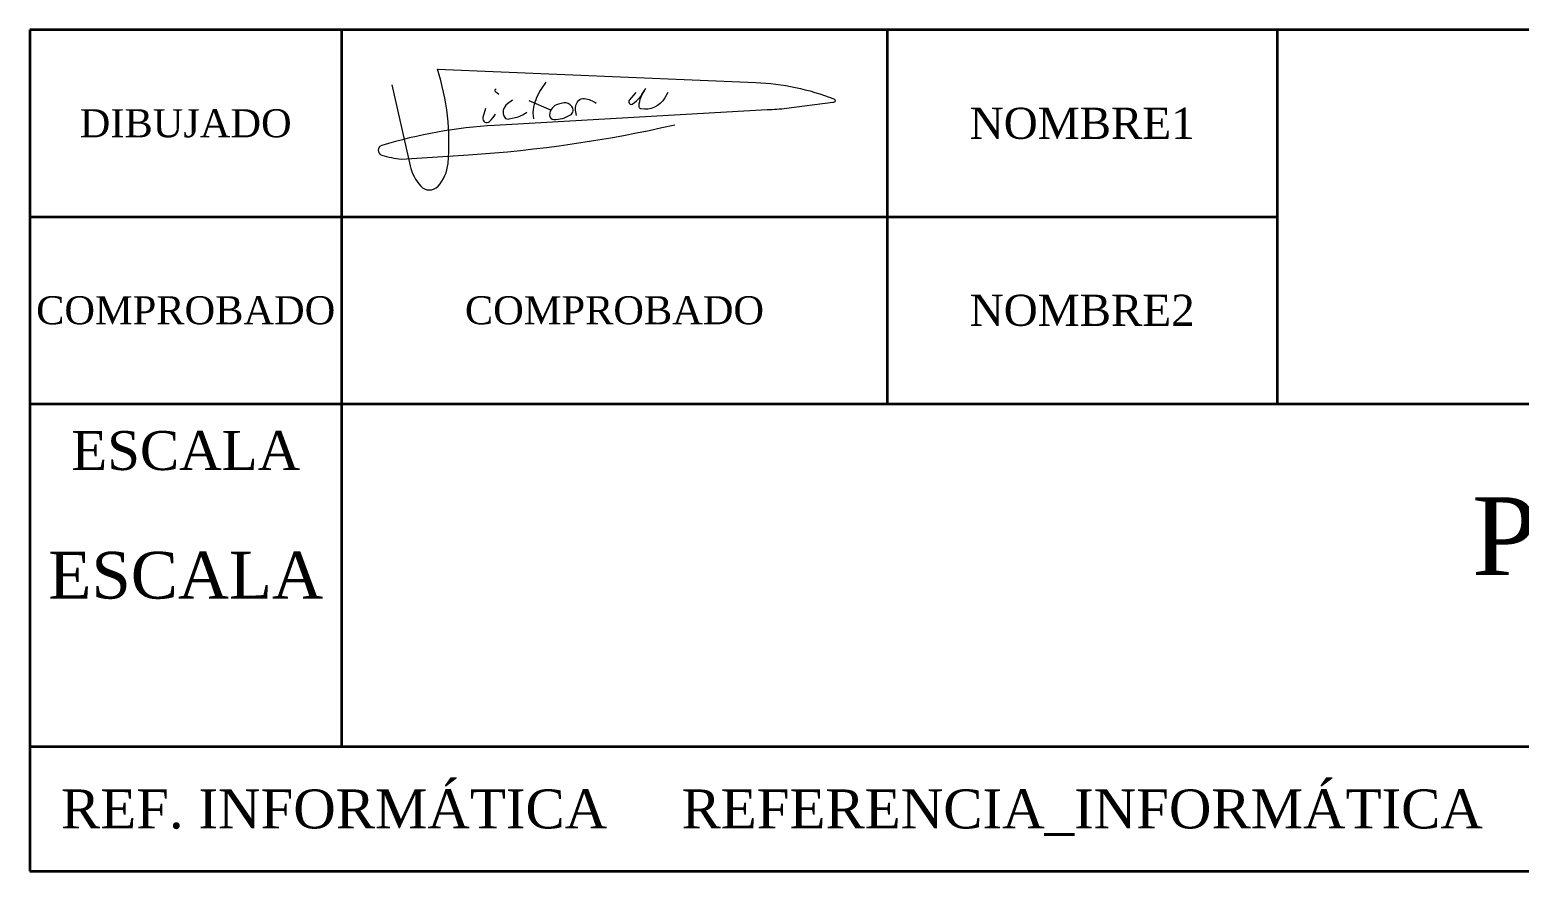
# Model space of a CAD drawing. Header units: millimetres. Extents: x 20 to 211, y 5 to 59.
# Drawn here: x 20 to 115.5, y 5 to 59 of the extents above; entities that cross this region are included whole.
import ezdxf
from ezdxf.enums import TextEntityAlignment as Align

# ---------------------------------------------------------------- set-up
doc = ezdxf.new("R2010")
doc.units = ezdxf.units.MM
doc.layers.add('Cajetín y formato', color=1, linetype='Continuous', lineweight=35)
doc.layers.add('Textos y Leyendas', color=3, linetype='Continuous', lineweight=15)
doc.styles.add('e1', font='times.ttf')

msp = doc.modelspace()

# ---------------------------------------------------------------- linework, layer by layer
at = {"layer": 'Cajetín y formato'}
for p, q in [((205, 59), (20, 59)), ((20, 59), (20, 5)), ((40, 59), (40, 13)), ((75, 59), (75, 35)), ((100, 59), (100, 35)), ((20, 47), (100, 47)), ((20, 35), (205, 35)), ((20, 13), (205, 13)), ((20, 5), (205, 5))]:
    msp.add_line(p, q, dxfattribs=at)
at = {"layer": 'Textos y Leyendas'}
for points in [[(43.21, 55.467), (44.387, 50.271, 0.131096), (45.072, 48.966, 0.43857), (46.185, 48.966, 0.165678), (46.827, 50.42, 0.100396), (46.142, 56.472), (66.566, 55.617, -0.082387), (71.575, 54.569, -0.900888), (71.511, 54.334), (68.536, 53.949, -0.029946), (67.294, 53.864), (49.805, 52.858, 0.05911), (42.571, 51.575, 0.742351), (42.571, 50.954, 0.0466), (43.834, 50.698), (48.136, 50.976, 0.040002), (61.363, 52.9, 6.758127)], [(53.089, 55.643), (52.82, 55.239, 0.092707), (52.307, 54.038, 0.109749), (52.307, 53.29, 9.111696)], [(49.919, 55.196), (49.852, 55.143, 0.595981), (49.87, 55.042), (50.075, 54.863)], [(50.965, 54.475), (50.629, 54.24, 0.404362), (50.461, 53.376, 0.359346), (50.755, 53.283), (51.133, 53.367, 0.109024), (51.872, 53.711, 0.123811)], [(55.074, 53.5), (55.015, 53.735, -0.249705), (55.194, 54.452, -0.252831), (55.578, 54.589, -0.115753), (56.321, 54.289, 0.371395)], [(58.871, 54.982), (58.71, 54.793), (58.465, 54.508, 0.448746), (58.504, 54.223, 0.305286), (58.639, 54.223, 0.137133), (59.507, 55.242)], [(60.923, 54.981), (60.72, 54.627, -0.321239), (59.195, 53.928, -0.374874), (59.077, 54.08, -0.150321), (59.507, 55.242, -1.322419)], [(49.22, 53.949), (49.059, 53.372, 0.766316), (49.489, 53.117, 0.053137), (49.878, 53.586, 0.301773)], [(54.249, 54.315), (53.904, 54.231, 0.341441), (53.341, 53.525, 0.405352), (53.602, 53.248, 0.157631), (54.678, 53.542, 0.43526), (54.77, 54.08, 0.253327), (54.249, 54.315, -6.414869)]]:
    msp.add_lwpolyline(points, format="xyb", dxfattribs=at)
msp.add_lwpolyline([(52.012, 54.458), (53.4, 53.861)], dxfattribs=at)

# ---------------------------------------------------------------- texts
at = {"layer": 'Textos y Leyendas', "style": 'e1'}
for s, height, p in [('DIBUJADO', 1.8, (30, 53)), ('COMPROBADO', 1.8, (30, 41)), ('ESCALA', 2.5, (30, 32))]:
    msp.add_text(s, height=height, dxfattribs=at).set_placement(p, align=Align.MIDDLE_CENTER)
msp.add_text('REF. INFORMÁTICA', height=2.5, dxfattribs=at).set_placement((22, 9), align=Align.MIDDLE_LEFT)
for tag, text, height, flags, p in [('NOMBRE1', 'VMV', 2, 8, (87.5, 53)), ('COMPROBADO', '', 1.8, 4, (57.5, 41)), ('NOMBRE2', '', 2, 4, (87.5, 41)), ('ESCALA', '', 3, 4, (30, 24)), ('REFERENCIA_INFORMÁTICA', '', 2.5, 4, (87.5, 9))]:
    msp.add_attdef(tag, text=text, height=height, dxfattribs=dict(at, flags=flags)).set_placement(p, align=Align.MIDDLE_CENTER)
at = {"layer": 'Textos y Leyendas', "style": 'e1', "flags": 4}
msp.add_attdef('PLANO', (112.5, 24), '', height=5, dxfattribs=at)

doc.saveas('drawing.dxf')
